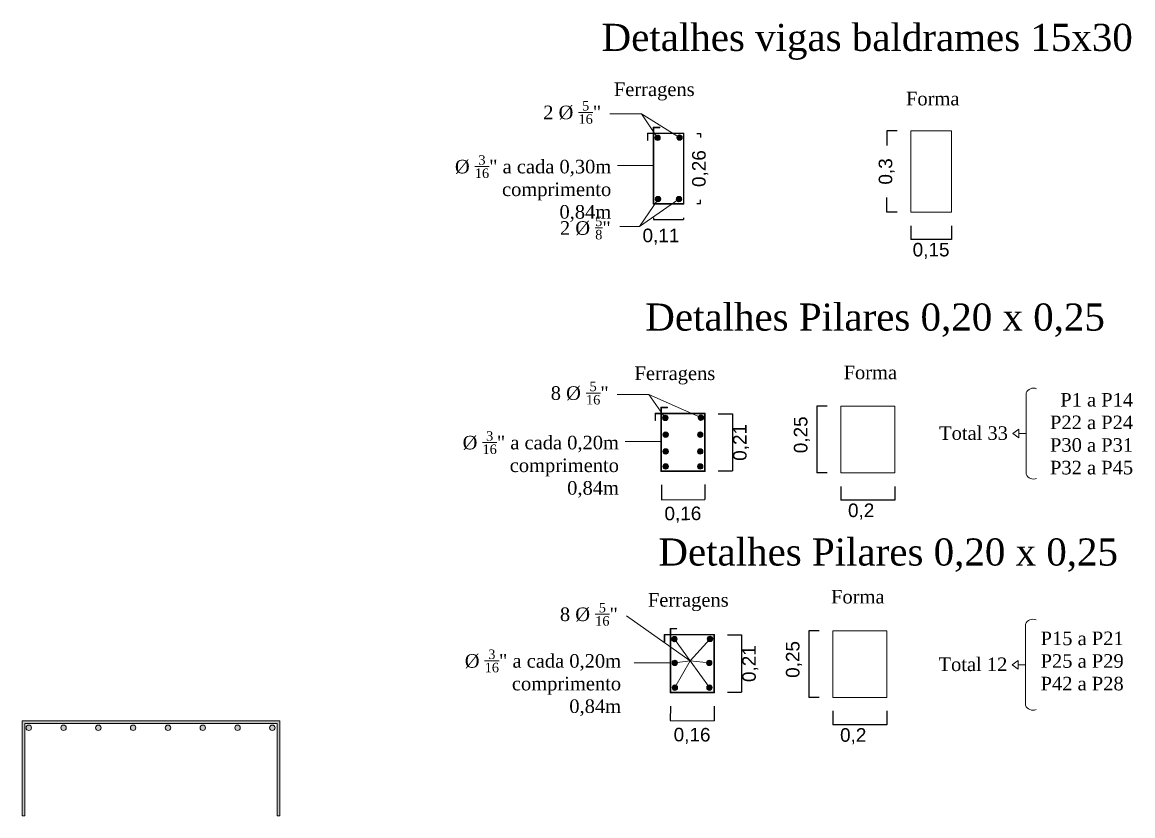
# Model space of a CAD drawing. Header units: metres. Extents: x 1628 to 1845, y 824 to 931.
# Drawn here: x 1770.179 to 1774.274, y 824.13 to 827.056 of the extents above; entities that cross this region are included whole.
import ezdxf

# ---------------------------------------------------------------- set-up
doc = ezdxf.new("R2010")
doc.units = ezdxf.units.M
doc.header["$LTSCALE"] = 0.15
doc.linetypes.add('CONTINUO', pattern=[0])
doc.layers.get('0').update_dxf_attribs({"lineweight": 0, "plot": 0})
doc.layers.get('Defpoints').update_dxf_attribs({"lineweight": 0})
doc.layers.add('Alvenaria', color=170, linetype='Continuous', lineweight=0)
doc.layers.add('Texto', color=7, linetype='Continuous', lineweight=0)
doc.layers.add('SELO', color=5, linetype='Continuous')
doc.styles.add('lunardi 01', font='times.ttf', dxfattribs={"height": 0.05})
doc.styles.get("Standard").update_dxf_attribs({"font": 'arial.ttf'})
doc.dimstyles.new('Lunardi 005', dxfattribs={"dimtxt": 0.05, "dimasz": 0, "dimexe": 0, "dimexo": 0.05, "dimgap": 0.05, "dimtad": 0, "dimzin": 9, "dimtxsty": 'Standard', "dimblk": 'DOT', "dimcen": 1.3, "dimclrd": 1, "dimclre": 1, "dimclrt": 1, "dimadec": 0, "dimazin": 0, "dimtfac": 1, "dimtmove": 2, "dimatfit": 2, "dimldrblk": 'DOT', "dimfxl": 1, "dimarcsym": 0})

# ---------------------------------------------------------------- blocks, each defined once
blk = doc.blocks.new('*D228')
at = {"layer": 'Defpoints', "color": 0}
for p in [(1773.4553, 826.6562), (1773.3667, 826.3562), (1773.4553, 826.3562)]:
    blk.add_point(p, dxfattribs=at)
at = {"layer": 'Texto', "color": 1, "lineweight": -2}
for p, q in [((1773.4053, 826.6562), (1773.3667, 826.6562)), ((1773.3667, 826.6562), (1773.3667, 826.6017)), ((1773.3667, 826.3562), (1773.3667, 826.4107)), ((1773.4053, 826.3562), (1773.3667, 826.3562))]:
    blk.add_line(p, q, dxfattribs=at)
at = {"layer": 'Texto', "color": 1, "lineweight": 0, "insert": (1773.3667, 826.5062), "char_height": 0.05, "attachment_point": 5, "rotation": 90}
blk.add_mtext('0,3', dxfattribs=at)
blk = doc.blocks.new('_Dot')
at = {"color": 0, "linetype": 'ByBlock', "lineweight": -2}
blk.add_line((-0.5, 0), (-1, 0), dxfattribs=at)
at = {"color": 0, "linetype": 'ByBlock', "const_width": 0.5}
blk.add_lwpolyline([(-0.25, 0, 1), (0.25, 0, 1)], format="xyb", close=True, dxfattribs=at)
blk = doc.blocks.new('*D229')
at = {"layer": 'Defpoints', "color": 0}
for p in [(1773.4553, 826.3562), (1773.6053, 826.3562), (1773.4553, 826.2547)]:
    blk.add_point(p, dxfattribs=at)
at = {"layer": 'Texto', "color": 1, "lineweight": -2}
for p, q in [((1773.4553, 826.3062), (1773.4553, 826.2547)), ((1773.6053, 826.3062), (1773.6053, 826.2547)), ((1773.6053, 826.2547), (1773.4553, 826.2547))]:
    blk.add_line(p, q, dxfattribs=at)
at = {"layer": 'Texto', "color": 1, "lineweight": 0, "insert": (1773.5303, 826.2132), "char_height": 0.05, "attachment_point": 5}
blk.add_mtext('0,15', dxfattribs=at)
blk = doc.blocks.new('*D230')
at = {"layer": 'Defpoints', "color": 0}
for p in [(1772.6169, 826.6456), (1772.6169, 826.3876), (1772.6798, 826.3876)]:
    blk.add_point(p, dxfattribs=at)
at = {"layer": 'Texto', "color": 1, "lineweight": -2}
for p, q in [((1772.6669, 826.6456), (1772.6798, 826.6456)), ((1772.6798, 826.6456), (1772.6798, 826.6316)), ((1772.6798, 826.3876), (1772.6798, 826.4017)), ((1772.6669, 826.3876), (1772.6798, 826.3876))]:
    blk.add_line(p, q, dxfattribs=at)
at = {"layer": 'Texto', "color": 1, "lineweight": 0, "insert": (1772.6787, 826.5167), "char_height": 0.05, "attachment_point": 5, "rotation": 90}
blk.add_mtext('0,26', dxfattribs=at)
blk = doc.blocks.new('*D224')
at = {"layer": 'Defpoints', "color": 0}
for p in [(1772.5069, 826.3856), (1772.6169, 826.3857), (1772.6169, 826.3289)]:
    blk.add_point(p, dxfattribs=at)
at = {"layer": 'Texto', "color": 1, "lineweight": -2}
for p, q in [((1772.5069, 826.3356), (1772.5069, 826.3289)), ((1772.5069, 826.3289), (1772.6169, 826.3289)), ((1772.6169, 826.3357), (1772.6169, 826.3289))]:
    blk.add_line(p, q, dxfattribs=at)
at = {"layer": 'Texto', "color": 1, "lineweight": 0, "insert": (1772.5342, 826.2657), "char_height": 0.05, "attachment_point": 5, "rotation": 0.0101}
blk.add_mtext('0,11', dxfattribs=at)
blk = doc.blocks.new('*D231')
at = {"layer": 'Defpoints', "color": 0}
for p in [(1773.1975, 825.6412), (1773.1089, 825.395), (1773.1975, 825.395)]:
    blk.add_point(p, dxfattribs=at)
at = {"layer": 'Texto', "color": 1, "lineweight": -2}
for p, q in [((1773.1475, 825.6412), (1773.1089, 825.6412)), ((1773.1089, 825.6412), (1773.1089, 825.395)), ((1773.1475, 825.395), (1773.1089, 825.395))]:
    blk.add_line(p, q, dxfattribs=at)
at = {"layer": 'Texto', "color": 1, "lineweight": 0, "insert": (1773.0539, 825.5351), "char_height": 0.05, "attachment_point": 5, "rotation": 90}
blk.add_mtext('0,25', dxfattribs=at)
blk = doc.blocks.new('*D232')
at = {"layer": 'Defpoints', "color": 0}
for p in [(1773.1975, 825.395), (1773.3963, 825.395), (1773.1975, 825.2936)]:
    blk.add_point(p, dxfattribs=at)
at = {"layer": 'Texto', "color": 1, "lineweight": -2}
for p, q in [((1773.1975, 825.345), (1773.1975, 825.2936)), ((1773.3963, 825.345), (1773.3963, 825.2936)), ((1773.3963, 825.2936), (1773.1975, 825.2936))]:
    blk.add_line(p, q, dxfattribs=at)
at = {"layer": 'Texto', "color": 1, "lineweight": 0, "insert": (1773.2725, 825.2521), "char_height": 0.05, "attachment_point": 5}
blk.add_mtext('0,2', dxfattribs=at)
blk = doc.blocks.new('*D233')
at = {"layer": 'Defpoints', "color": 0}
for p in [(1772.6953, 825.613), (1772.6953, 825.4018), (1772.7979, 825.4018)]:
    blk.add_point(p, dxfattribs=at)
at = {"layer": 'Texto', "color": 1, "lineweight": -2}
for p, q in [((1772.7453, 825.613), (1772.7979, 825.613)), ((1772.7979, 825.613), (1772.7979, 825.4018)), ((1772.7453, 825.4018), (1772.7979, 825.4018))]:
    blk.add_line(p, q, dxfattribs=at)
at = {"layer": 'Texto', "color": 1, "lineweight": 0, "insert": (1772.8297, 825.5071), "char_height": 0.05, "attachment_point": 5, "rotation": 90}
blk.add_mtext('0,21', dxfattribs=at)
blk = doc.blocks.new('*D234')
at = {"layer": 'Defpoints', "color": 0}
for p in [(1772.5353, 825.4008), (1772.6953, 825.4018), (1772.6959, 825.2966)]:
    blk.add_point(p, dxfattribs=at)
at = {"layer": 'Texto', "color": 1, "lineweight": -2}
for p, q in [((1772.5356, 825.3508), (1772.5359, 825.2956)), ((1772.6956, 825.3518), (1772.6959, 825.2966)), ((1772.5359, 825.2956), (1772.6959, 825.2966))]:
    blk.add_line(p, q, dxfattribs=at)
at = {"layer": 'Texto', "color": 1, "lineweight": 0, "insert": (1772.6151, 825.2406), "char_height": 0.05, "attachment_point": 5, "rotation": 0.3581}
blk.add_mtext('0,16', dxfattribs=at)
blk = doc.blocks.new('*D235')
at = {"layer": 'Defpoints', "color": 0}
for p in [(1773.1682, 824.8129), (1773.0796, 824.5667), (1773.1682, 824.5667)]:
    blk.add_point(p, dxfattribs=at)
at = {"layer": 'Texto', "color": 1, "lineweight": -2}
for p, q in [((1773.1182, 824.8129), (1773.0796, 824.8129)), ((1773.0796, 824.8129), (1773.0796, 824.5667)), ((1773.1182, 824.5667), (1773.0796, 824.5667))]:
    blk.add_line(p, q, dxfattribs=at)
at = {"layer": 'Texto', "color": 1, "lineweight": 0, "insert": (1773.0246, 824.7068), "char_height": 0.05, "attachment_point": 5, "rotation": 90}
blk.add_mtext('0,25', dxfattribs=at)
blk = doc.blocks.new('*D236')
at = {"layer": 'Defpoints', "color": 0}
for p in [(1773.1682, 824.5667), (1773.367, 824.5667), (1773.1682, 824.4652)]:
    blk.add_point(p, dxfattribs=at)
at = {"layer": 'Texto', "color": 1, "lineweight": -2}
for p, q in [((1773.1682, 824.5167), (1773.1682, 824.4652)), ((1773.367, 824.5167), (1773.367, 824.4652)), ((1773.367, 824.4652), (1773.1682, 824.4652))]:
    blk.add_line(p, q, dxfattribs=at)
at = {"layer": 'Texto', "color": 1, "lineweight": 0, "insert": (1773.2432, 824.4237), "char_height": 0.05, "attachment_point": 5}
blk.add_mtext('0,2', dxfattribs=at)
blk = doc.blocks.new('*D237')
at = {"layer": 'Defpoints', "color": 0}
for p in [(1772.7291, 824.7973), (1772.7291, 824.5861), (1772.8317, 824.5861)]:
    blk.add_point(p, dxfattribs=at)
at = {"layer": 'Texto', "color": 1, "lineweight": -2}
for p, q in [((1772.7791, 824.7973), (1772.8317, 824.7973)), ((1772.8317, 824.7973), (1772.8317, 824.5861)), ((1772.7791, 824.5861), (1772.8317, 824.5861))]:
    blk.add_line(p, q, dxfattribs=at)
at = {"layer": 'Texto', "color": 1, "lineweight": 0, "insert": (1772.8635, 824.6914), "char_height": 0.05, "attachment_point": 5, "rotation": 90}
blk.add_mtext('0,21', dxfattribs=at)
blk = doc.blocks.new('*D238')
at = {"layer": 'Defpoints', "color": 0}
for p in [(1772.5691, 824.5851), (1772.7311, 824.5841), (1772.7304, 824.4808)]:
    blk.add_point(p, dxfattribs=at)
at = {"layer": 'Texto', "color": 1, "lineweight": -2}
for p, q in [((1772.5688, 824.5351), (1772.5684, 824.4818)), ((1772.7308, 824.5341), (1772.7304, 824.4808)), ((1772.5684, 824.4818), (1772.7304, 824.4808))]:
    blk.add_line(p, q, dxfattribs=at)
at = {"layer": 'Texto', "color": 1, "lineweight": 0, "insert": (1772.6489, 824.4249), "char_height": 0.05, "attachment_point": 5, "rotation": 359.6463}
blk.add_mtext('0,16', dxfattribs=at)
blk = doc.blocks.new('*U257')
at = {"layer": 'SELO', "lineweight": 0}
blk.add_circle((0, 0), 0.01, dxfattribs=at)
blk = doc.blocks.new('*U258')
at = {"layer": 'Alvenaria', "color": 0, "linetype": 'ByBlock', "lineweight": -2}
for p in [(0, 0), (0.1283, 0), (0.2566, 0), (0.3849, 0), (0.5133, 0), (0.6416, 0), (0.7699, 0), (0.8982, 0)]:
    blk.add_blockref('*U257', p, dxfattribs=at)

msp = doc.modelspace()

# ---------------------------------------------------------------- hatches: boundary and pattern name
at = {"layer": 'Alvenaria', "lineweight": 0}
h = msp.add_hatch(dxfattribs=at)
h.set_pattern_fill('JIS_WOOD', color=256, scale=0.005, style=0)
h.set_pattern_definition([(135, (2916.890579, 66.317603), (0.002499999996, 0.002499999996), [])])
h.paths.add_polyline_path([(1772.5929, 826.631, -1), (1772.6129, 826.631, -1)])
h.paths.add_polyline_path([(1772.5119, 826.6303, -1), (1772.5319, 826.6303, -1)])
h.paths.add_polyline_path([(1772.5134, 826.4044, -1), (1772.5334, 826.4044, -1)])
h.paths.add_polyline_path([(1772.5907, 826.4044, -1), (1772.6107, 826.4044, -1)])
h = msp.add_hatch(dxfattribs=at)
h.set_pattern_fill('JIS_WOOD', color=256, scale=0.005, style=0)
h.set_pattern_definition([(135, (2916.8873248, 66.6366937), (0.002499999996, 0.002499999996), [])])
h.paths.add_polyline_path([(1772.6713, 825.5984, -1), (1772.6913, 825.5984, -1)])
h.paths.add_polyline_path([(1772.5402, 825.5976, -1), (1772.5602, 825.5976, -1)])
h.paths.add_polyline_path([(1772.5417, 825.5356, -1), (1772.5617, 825.5356, -1)])
h.paths.add_polyline_path([(1772.5617, 825.4736, -1), (1772.5417, 825.4736, -1)])
h.paths.add_polyline_path([(1772.5417, 825.4185, -1), (1772.5617, 825.4185, -1)])
h.paths.add_polyline_path([(1772.669, 825.4185, -1), (1772.689, 825.4185, -1)])
h.paths.add_polyline_path([(1772.689, 825.4736, -1), (1772.669, 825.4736, -1)])
h.paths.add_polyline_path([(1772.689, 825.5356, -1), (1772.669, 825.5356, -1)])
h = msp.add_hatch(dxfattribs=at)
h.set_pattern_fill('JIS_WOOD', color=256, scale=0.005, style=0)
h.set_pattern_definition([(135, (2916.6285627, 67.0306575), (0.002499999996, 0.002499999996), [])])
h.paths.add_polyline_path([(1772.7051, 824.7827, -1), (1772.7251, 824.7827, -1)])
h.paths.add_polyline_path([(1772.7023, 824.6941, -1), (1772.7223, 824.6941, -1)])
h.paths.add_polyline_path([(1772.7029, 824.6028, -1), (1772.7229, 824.6028, -1)])
h.paths.add_polyline_path([(1772.5755, 824.6028, -1), (1772.5955, 824.6028, -1)])
h.paths.add_polyline_path([(1772.575, 824.6941, -1), (1772.595, 824.6941, -1)])
h.paths.add_polyline_path([(1772.594, 824.7819, -1), (1772.574, 824.7819, -1)])
at = {"layer": 'Alvenaria', "linetype": 'CONTINUO', "ltscale": 10}
h = msp.add_hatch(color=256, dxfattribs=at)
h.dxf.hatch_style = 1
h.paths.add_polyline_path([(1770.1788, 824.1303), (1770.1888, 824.1303), (1770.1888, 824.4703), (1771.1188, 824.4703), (1771.1188, 824.1303), (1771.1288, 824.1303), (1771.1288, 824.4803), (1771.1188, 824.4803), (1770.1788, 824.4803)])
h.paths.add_polyline_path([(1770.213, 824.4548, 1), (1770.193, 824.4548, 1)], flags=17)
h.paths.add_polyline_path([(1770.3413, 824.4548, 1), (1770.3213, 824.4548, 1)], flags=17)
h.paths.add_polyline_path([(1770.4696, 824.4548, 1), (1770.4496, 824.4548, 1)], flags=17)
h.paths.add_polyline_path([(1770.5979, 824.4548, 1), (1770.5779, 824.4548, 1)], flags=17)
h.paths.add_polyline_path([(1770.7062, 824.4548, 1), (1770.7262, 824.4548, 1)], flags=17)
h.paths.add_polyline_path([(1770.8545, 824.4548, 1), (1770.8345, 824.4548, 1)], flags=17)
h.paths.add_polyline_path([(1770.9629, 824.4548, 1), (1770.9829, 824.4548, 1)], flags=17)
h.paths.add_polyline_path([(1771.0912, 824.4548, 1), (1771.1112, 824.4548, 1)], flags=17)

# ---------------------------------------------------------------- linework, layer by layer
at = {"layer": 'Alvenaria', "lineweight": 0}
for p, q in [((1772.5079, 826.6675), (1772.5293, 826.6675)), ((1773.8805, 825.6893), (1773.8805, 825.3901)), ((1772.5363, 825.6348), (1772.5576, 825.6348)), ((1773.8539, 825.5557), (1773.8318, 825.5397)), ((1773.8318, 825.5397), (1773.8539, 825.5237)), ((1773.8539, 825.5237), (1773.8539, 825.5557)), ((1773.8805, 825.5397), (1773.8539, 825.5397)), ((1773.8783, 824.8368), (1773.8783, 824.5376)), ((1772.5701, 824.8191), (1772.5914, 824.8191)), ((1773.8517, 824.7032), (1773.8296, 824.6872)), ((1773.8296, 824.6872), (1773.8517, 824.6712)), ((1773.8517, 824.6712), (1773.8517, 824.7032)), ((1773.8783, 824.6872), (1773.8517, 824.6872))]:
    msp.add_line(p, q, dxfattribs=at)
at = {"layer": 'Alvenaria', "linetype": 'CONTINUO', "ltscale": 10}
for points in [[(1770.1788, 824.4703), (1770.1788, 824.4803), (1771.1288, 824.4803), (1771.1288, 824.4703)], [(1770.1888, 824.4703), (1770.1888, 824.1303), (1770.1788, 824.1303), (1770.1788, 824.4803), (1770.1888, 824.4803)], [(1771.1188, 824.4703), (1770.1888, 824.4703)], [(1771.1188, 824.4803), (1771.1288, 824.4803), (1771.1288, 824.1303), (1771.1188, 824.1303), (1771.1188, 824.4703)]]:
    msp.add_lwpolyline(points, dxfattribs=at)
at = {"layer": 'Alvenaria', "lineweight": 0}
for centre, radius, start, end in [((1772.5292, 826.6685), 0.001, 264.9515, 84.9515), ((1772.4853, 826.6217), 0.001, 177.7138, 357.7138), ((1773.9083, 825.6768), 0.0305, 68.3498, 155.8024), ((1772.5575, 825.6358), 0.001, 264.9515, 84.9515), ((1772.5137, 825.589), 0.001, 177.7138, 357.7138), ((1773.9083, 825.4026), 0.0305, 204.1976, 291.6502), ((1773.9061, 824.8243), 0.0305, 68.3498, 155.8024), ((1772.5913, 824.8201), 0.001, 264.9515, 84.9515), ((1772.5475, 824.7733), 0.001, 177.7138, 357.7138), ((1773.9061, 824.5501), 0.0305, 204.1976, 291.6502)]:
    msp.add_arc(centre, radius, start, end, dxfattribs=at)
at = {"layer": 'SELO', "lineweight": 0}
for p, q in [((1772.4843, 826.6476), (1772.5059, 826.6476)), ((1772.4843, 826.6476), (1772.4843, 826.6217)), ((1772.4843, 826.6466), (1772.4843, 826.6217)), ((1772.4863, 826.6456), (1772.5059, 826.6456)), ((1772.4863, 826.6456), (1772.4863, 826.6217)), ((1772.5059, 826.3856), (1772.5059, 826.6695)), ((1772.5059, 826.6695), (1772.5293, 826.6695)), ((1772.5079, 826.3876), (1772.5079, 826.6675)), ((1772.5079, 826.6476), (1772.6189, 826.6476)), ((1772.5079, 826.6456), (1772.6169, 826.6456)), ((1772.6169, 826.6456), (1772.6169, 826.3876)), ((1772.6189, 826.6476), (1772.6189, 826.3856)), ((1772.6189, 826.3856), (1772.5059, 826.3856)), ((1772.6169, 826.3876), (1772.5079, 826.3876)), ((1772.5127, 825.615), (1772.5343, 825.615)), ((1772.5127, 825.615), (1772.5127, 825.589)), ((1772.5127, 825.614), (1772.5127, 825.589)), ((1772.5343, 825.3998), (1772.5343, 825.6368)), ((1772.5343, 825.6368), (1772.5576, 825.6368)), ((1772.5363, 825.4018), (1772.5363, 825.6348)), ((1772.5363, 825.615), (1772.6973, 825.615)), ((1772.6973, 825.615), (1772.6973, 825.3998)), ((1772.5147, 825.613), (1772.5343, 825.613)), ((1772.5147, 825.613), (1772.5147, 825.589)), ((1772.5363, 825.613), (1772.6953, 825.613)), ((1772.6953, 825.613), (1772.6953, 825.4018)), ((1772.6973, 825.3998), (1772.5343, 825.3998)), ((1772.6953, 825.4018), (1772.5363, 825.4018)), ((1772.5465, 824.7993), (1772.5681, 824.7993)), ((1772.5465, 824.7993), (1772.5465, 824.7733)), ((1772.5465, 824.7983), (1772.5465, 824.7733)), ((1772.5485, 824.7973), (1772.5681, 824.7973)), ((1772.5485, 824.7973), (1772.5485, 824.7733)), ((1772.5681, 824.5841), (1772.5681, 824.8211)), ((1772.5681, 824.8211), (1772.5914, 824.8211)), ((1772.5701, 824.5861), (1772.5701, 824.8191)), ((1772.5701, 824.7993), (1772.7311, 824.7993)), ((1772.5701, 824.7973), (1772.7291, 824.7973)), ((1772.7291, 824.7973), (1772.7291, 824.5861)), ((1772.7311, 824.7993), (1772.7311, 824.5841)), ((1772.7311, 824.5841), (1772.5681, 824.5841)), ((1772.7291, 824.5861), (1772.5701, 824.5861))]:
    msp.add_line(p, q, dxfattribs=at)
for centre in [(1772.5219, 826.6303), (1772.6029, 826.631), (1772.5234, 826.4044), (1772.6007, 826.4044), (1772.5502, 825.5976), (1772.6813, 825.5984), (1772.5517, 825.5356), (1772.679, 825.5356), (1772.5517, 825.4736), (1772.679, 825.4736), (1772.5517, 825.4185), (1772.679, 825.4185), (1772.584, 824.7819), (1772.7151, 824.7827), (1772.585, 824.6941), (1772.7123, 824.6941), (1772.5855, 824.6028), (1772.7129, 824.6028)]:
    msp.add_circle(centre, 0.01, dxfattribs=at)
at = {"layer": 'Texto', "lineweight": 0}
for p, q in [((1772.4624, 826.7187), (1772.3456, 826.7187)), ((1772.6029, 826.631), (1772.4624, 826.7187)), ((1772.4624, 826.7187), (1772.5219, 826.6303)), ((1772.5069, 826.5281), (1772.3737, 826.5281)), ((1772.6007, 826.4044), (1772.4553, 826.3028)), ((1772.4553, 826.3028), (1772.5234, 826.4044)), ((1772.4553, 826.3028), (1772.3821, 826.3028)), ((1772.4901, 825.6839), (1772.3733, 825.6839)), ((1772.6813, 825.5984), (1772.4901, 825.6839)), ((1772.4901, 825.6839), (1772.5502, 825.5976)), ((1772.5353, 825.5103), (1772.402, 825.5103)), ((1772.6416, 824.7021), (1772.4072, 824.8681)), ((1772.6416, 824.7021), (1772.584, 824.7819)), ((1772.7151, 824.7827), (1772.6416, 824.7021)), ((1772.5691, 824.6946), (1772.4359, 824.6946)), ((1772.585, 824.6941), (1772.6416, 824.7021)), ((1772.6416, 824.7021), (1772.5855, 824.6028)), ((1772.6416, 824.7021), (1772.7123, 824.6941)), ((1772.7129, 824.6028), (1772.6416, 824.7021))]:
    msp.add_line(p, q, dxfattribs=at)
for points in [[(1773.6053, 826.3562), (1773.4553, 826.3562), (1773.4553, 826.6562), (1773.6053, 826.6562)], [(1773.3963, 825.395), (1773.1975, 825.395), (1773.1975, 825.6412), (1773.3963, 825.6412)], [(1773.367, 824.5667), (1773.1682, 824.5667), (1773.1682, 824.8129), (1773.367, 824.8129)]]:
    msp.add_lwpolyline(points, close=True, dxfattribs=at)

# ---------------------------------------------------------------- block references
at = {"layer": 'Alvenaria', "linetype": 'CONTINUO', "xscale": -1, "rotation": 180}
msp.add_blockref('*U258', (1770.203, 824.4548), dxfattribs=at)

# ---------------------------------------------------------------- texts
at = {"layer": 'Texto', "ltscale": 0.2, "style": 'lunardi 01'}
for s, p in [('Detalhes vigas baldrames 15x30', (1772.3153, 826.9505)), ('Detalhes Pilares 0,20 x 0,25', (1772.4765, 825.9193)), ('Detalhes Pilares 0,20 x 0,25', (1772.5248, 825.053))]:
    msp.add_text(s, height=0.1, dxfattribs=at).set_placement(p)
at = {"layer": 'Texto', "ltscale": 0.2, "char_height": 0.05, "attachment_point": 3, "style": 'lunardi 01'}
for s, insert, width in [('Ferragens', (1772.6584, 826.8342), 0.38616), ('Forma', (1773.635, 826.7998), 0.38616), ('Ferragens', (1772.7345, 825.787), 0.38616), ('Forma', (1773.4049, 825.7902), 0.38616), ('P1 a P14\\PP22 a P24\\PP30 a P31\\PP32 a P45', (1774.2753, 825.6893), 0.38616), ('Total 33', (1773.8137, 825.5665), 0.38616), ('Forma', (1773.3587, 824.9632), 0.38616), ('Ferragens', (1772.7839, 824.9514), 0.38616), ('P15 a P21\\PP25 a P29\\PP42 a P28', (1774.2405, 824.8095), 0.970879), ('Total 12', (1773.8116, 824.714), 0.38616)]:
    msp.add_mtext(s, dxfattribs=dict(at, insert=insert, width=width))
at = {"layer": 'Texto', "lineweight": 0, "char_height": 0.05, "attachment_point": 3, "style": 'lunardi 01'}
for s, insert, width in [('\\A1;2 %%C {\\H0.7x;\\S5/16;}"', (1772.3138, 826.7659), 0.538393), ('\\A1;%%C {\\H0.7x;\\S3/16;}" a cada 0,30m comprimento 0,84m', (1772.3509, 826.5661), 0.600513), ('\\A1;2 %%C {\\H0.7x;\\S5/8;}"', (1772.349, 826.3397), 0.538393), ('\\A1;8 %%C {\\H0.7x;\\S5/16;}"', (1772.3415, 825.731), 0.538393), ('\\A1;%%C {\\H0.7x;\\S3/16;}" a cada 0,20m comprimento 0,84m', (1772.3793, 825.5484), 0.600513), ('\\A1;8 %%C {\\H0.7x;\\S5/16;}"', (1772.3753, 824.9153), 0.538393), ('\\A1;%%C {\\H0.7x;\\S3/16;}" a cada 0,20m comprimento 0,84m', (1772.3872, 824.7434), 0.600513)]:
    msp.add_mtext(s, dxfattribs=dict(at, insert=insert, width=width))

# ---------------------------------------------------------------- dimensions: what is measured, and where the dimension line sits
at = {"layer": 'Texto', "lineweight": 0}
for base, p1, p2, angle, picture, middle in [((1772.6798, 826.3876), (1772.6169, 826.6456), (1772.6169, 826.3876), 270, '*D230', (1772.6787, 826.5167)), ((1773.3667, 826.3562), (1773.4553, 826.6562), (1773.4553, 826.3562), 270, '*D228', (1773.3667, 826.5062)), ((1772.6169, 826.3289), (1772.5069, 826.3856), (1772.6169, 826.3857), 0.0101, '*D224', (1772.5342, 826.2657)), ((1773.4553, 826.2547), (1773.6053, 826.3562), (1773.4553, 826.3562), 180, '*D229', (1773.5303, 826.2132)), ((1773.1089, 825.395), (1773.1975, 825.6412), (1773.1975, 825.395), 270, '*D231', (1773.0539, 825.5351)), ((1772.7979, 825.4018), (1772.6953, 825.613), (1772.6953, 825.4018), 270, '*D233', (1772.8297, 825.5071)), ((1772.6959, 825.2966), (1772.5353, 825.4008), (1772.6953, 825.4018), 0.3581, '*D234', (1772.6151, 825.2406)), ((1773.1975, 825.2936), (1773.3963, 825.395), (1773.1975, 825.395), 180, '*D232', (1773.2725, 825.2521)), ((1772.8317, 824.5861), (1772.7291, 824.7973), (1772.7291, 824.5861), 270, '*D237', (1772.8635, 824.6914)), ((1773.0796, 824.5667), (1773.1682, 824.8129), (1773.1682, 824.5667), 270, '*D235', (1773.0246, 824.7068)), ((1772.7304, 824.4808), (1772.5691, 824.5851), (1772.7311, 824.5841), 359.6463, '*D238', (1772.6489, 824.4249)), ((1773.1682, 824.4652), (1773.367, 824.5667), (1773.1682, 824.5667), 180, '*D236', (1773.2432, 824.4237))]:
    dim = msp.add_linear_dim(base=base, p1=p1, p2=p2, angle=angle, dimstyle='Lunardi 005', dxfattribs=at)
    dim.commit()
    dim.dimension.update_dxf_attribs({"geometry": picture, "text_midpoint": middle, "dimtype": 161})

doc.saveas('drawing.dxf')
